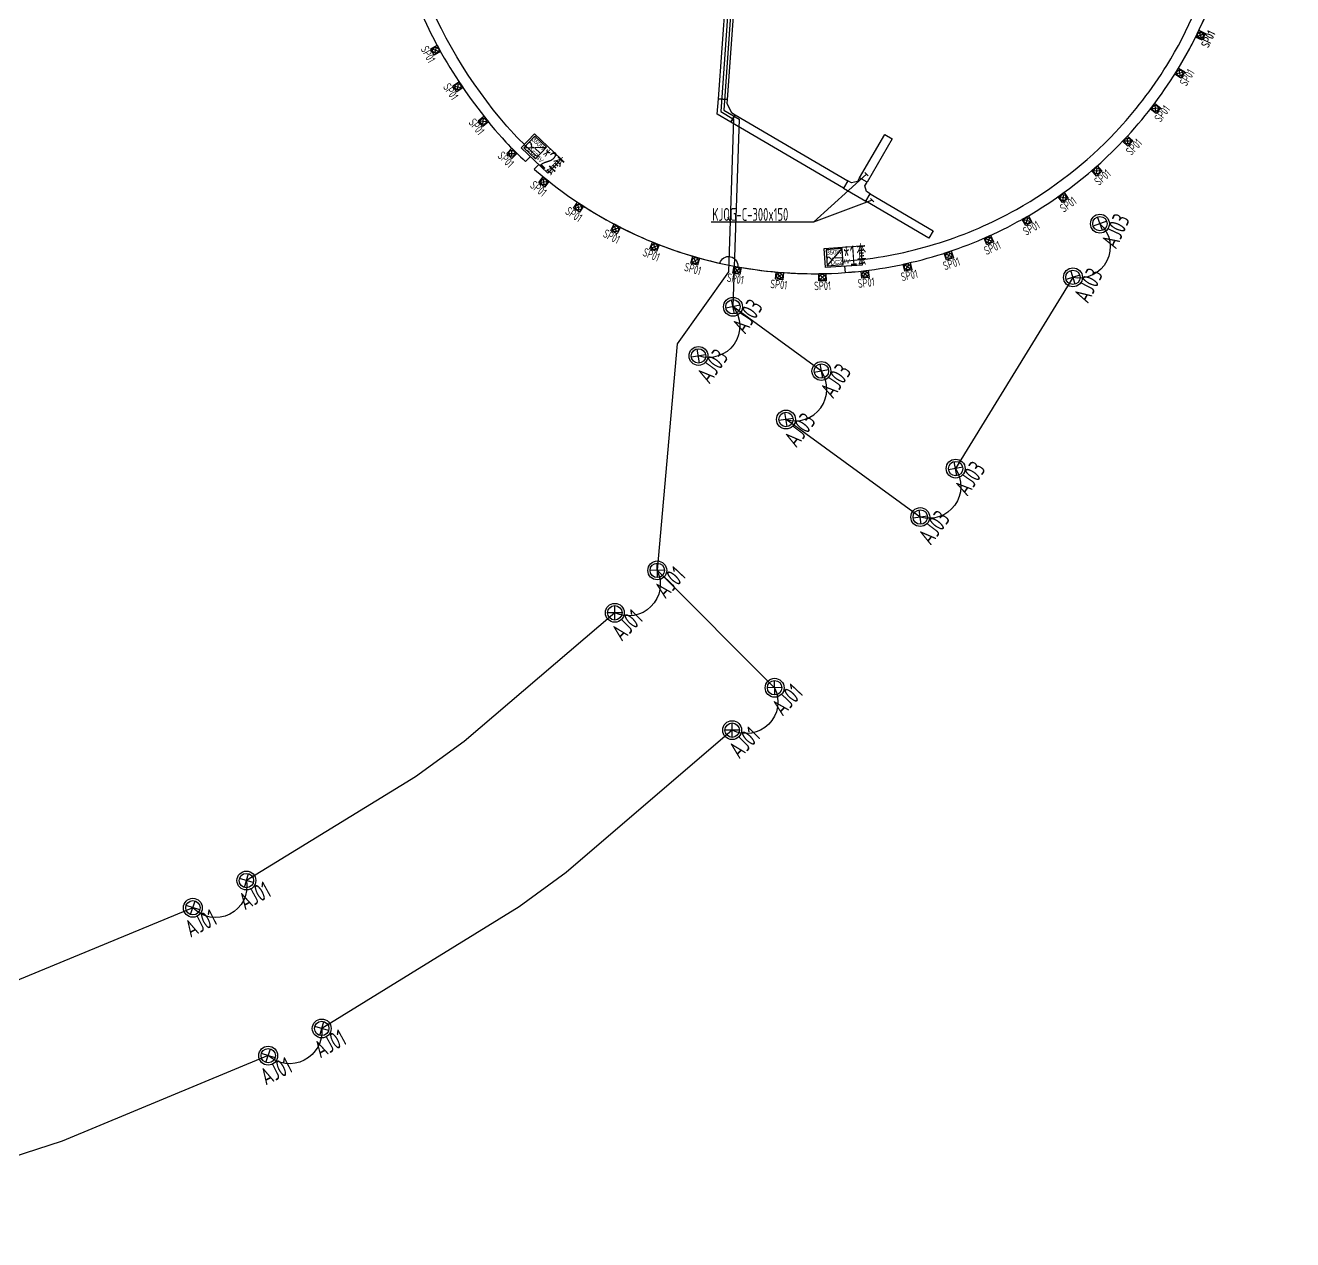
# Model space of a CAD drawing. Header units: inches. Extents: x -1808494 to 666893, y -46959 to 97113.
# Drawn here: x -1452910 to -1408620, y -38804 to 3627 of the extents above; entities that cross this region are included whole.
import ezdxf
from ezdxf.enums import TextEntityAlignment as Align

# ---------------------------------------------------------------- set-up
doc = ezdxf.new("R2010")
doc.units = ezdxf.units.IN
doc.header["$MEASUREMENT"] = 0
doc.linetypes.add('CONTINOUS', pattern=[0])
doc.layers.get('0').update_dxf_attribs({"color": 253})
for name, color, linetype in [('0-AJ01', 1, 'Continuous'), ('0-AJ02', 1, 'Continuous'), ('0-AJ03', 1, 'Continuous'), ('0-LIGHT-TXT', 90, 'Continuous'), ('0-SP01', 1, 'Continuous'), ('0-开关电源', 3, 'Continuous'), ('LT-220V', 5, 'Continuous'), ('LT-24V', 4, 'Continuous'), ('电-0.4kV-常规桥架', 6, 'CONTINOUS'), ('电-电力-线槽标注', 225, 'Continuous')]:
    doc.layers.add(name, color=color, linetype=linetype)
doc.styles.add('-宋体', font='xd-hzs.shx', dxfattribs={"width": 0.8, "bigfont": 'xd-hztxt.shx'})
doc.styles.add('GBZITI', font='gbenor.shx', dxfattribs={"height": 350, "bigfont": 'gbcbig.shx'})
doc.styles.add('SMDEI', font='smsim.shx', dxfattribs={"width": 0.75, "bigfont": 'smfs.shx'})
doc.styles.get("Standard").update_dxf_attribs({"font": 'arial.ttf'})

# ---------------------------------------------------------------- blocks, each defined once
blk = doc.blocks.new('AJ01')
at = {"layer": '0-AJ01'}
for p, q in [((-89, -89), (89, 89)), ((89, -89), (-89, 89))]:
    blk.add_line(p, q, dxfattribs=at)
for radius in [165, 126]:
    blk.add_circle((0, 0), radius, dxfattribs=at)
at = {"layer": '0-AJ01', "style": 'GBZITI', "width": 0.8}
blk.add_text('AJ01', height=300, dxfattribs=at).set_placement((0, -450, 0), align=Align.CENTER)
blk = doc.blocks.new('SP01')
at = {"layer": '0-SP01'}
for p, q in [((-75, -75), (75, 75)), ((75, -75), (-75, 75))]:
    blk.add_line(p, q, dxfattribs=at)
blk.add_lwpolyline([(-126, -126), (-126, 126), (126, 126), (126, -126)], close=True, dxfattribs=at)
blk.add_circle((0, 0), 106, dxfattribs=at)
at = {"layer": '0-SP01', "style": 'GBZITI', "width": 0.8}
blk.add_text('SP01', height=300, dxfattribs=at).set_placement((0, -450, 0), align=Align.CENTER)
blk = doc.blocks.new('LEDDR01')
at = {"layer": '0-开关电源'}
for p, q in [((-224, 0), (224, 448)), ((19, 205), (198, 205))]:
    blk.add_line(p, q, dxfattribs=at)
blk.add_lwpolyline([(-224, 0), (224, 0), (224, 448), (-224, 448)], close=True, dxfattribs=at)
for centre, start, end in [((-171, 187), 19.4712, 160.5288), ((-81, 219), 199.4712, 340.5288)]:
    blk.add_arc(centre, 47.5, start, end, dxfattribs=at)
at = {"color": 3}
for s, p in [('350W', (-219, 302)), ('DC24V', (-122, 21))]:
    blk.add_text(s, height=120, dxfattribs=at).set_placement(p)
blk = doc.blocks.new('A$C545a909c')
at = {"layer": '电-0.4kV-常规桥架', "color": 8}
for p, q in [((43533, -23432), (44210, -14297)), ((44509, -14319), (43832, -23454)), ((43493, -23974), (43533, -23432)), ((43832, -23454), (43533, -23432)), ((43533, -23432), (43832, -23454)), ((43832, -23454), (43821, -23604)), ((43821, -23604), (43984, -23914)), ((43984, -23914), (44114, -23990)), ((43962, -24249), (43493, -23974)), ((43962, -24249), (44114, -23990)), ((44114, -23990), (43962, -24249)), ((47903, -26557), (43962, -24249)), ((44114, -23990), (48054, -26298)), ((48465, -26191), (49347, -24685)), ((49347, -24685), (49606, -24836)), ((49606, -24836), (48724, -26343)), ((48054, -26298), (47903, -26557)), ((48054, -26298), (47903, -26557)), ((47903, -26557), (48679, -27012)), ((48184, -26374), (48054, -26298)), ((48389, -26320), (48184, -26374)), ((48465, -26191), (48389, -26320)), ((48724, -26343), (48465, -26191)), ((48724, -26343), (48465, -26191)), ((48648, -26472), (48724, -26343)), ((48702, -26677), (48648, -26472)), ((48679, -27012), (48831, -26753)), ((48679, -27012), (48831, -26753)), ((50883, -28303), (48679, -27012)), ((48831, -26753), (48702, -26677)), ((48831, -26753), (51035, -28044)), ((51035, -28044), (50883, -28303))]:
    blk.add_line(p, q, dxfattribs=at)
at = {"layer": '电-电力-线槽标注'}
for p, q in [((46851, -27748), (48710, -26070)), ((48769, -26128), (48651, -26011)), ((48908, -26972), (46851, -27748)), ((48967, -27031), (48849, -26913)), ((46851, -27748), (43278, -27748))]:
    blk.add_line(p, q, dxfattribs=at)
at = {"layer": '电-电力-线槽标注', "style": '-宋体', "width": 0.7}
blk.add_text('KJQG-C-300x150', height=450, dxfattribs=at).set_placement((43316, -27700))
blk = doc.blocks.new('AJ03')
at = {"layer": '0-AJ02', "color": 1}
for p, q in [((-89, -89), (89, 89)), ((89, -89), (-89, 89))]:
    blk.add_line(p, q, dxfattribs=at)
for radius in [165, 126]:
    blk.add_circle((0, 0), radius, dxfattribs=at)
at = {"layer": '0-AJ02', "style": 'GBZITI', "width": 0.8}
blk.add_text('AJ03', height=300, rotation=360, dxfattribs=at).set_placement((0, -450, 0), align=Align.CENTER)

msp = doc.modelspace()

# ---------------------------------------------------------------- linework, layer by layer
msp.add_lwpolyline([(-1433827, -2408, 0.05073), (-1431185, -3863, 0.127371), (-1423797, -4969, 0.050719), (-1420846, -4352, 0.050719), (-1418079, -3153, 0.07616), (-1414520, -378, 0.050719), (-1412683, 2013, 0.050637), (-1411366, 4720, 0.005107), (-1410990, 5899, 0.005107)], format="xyb")
at = {"layer": '0-LIGHT-TXT', "color": 7}
for points in [[(-1435115, -169), (-1434186, -1049), (-1434648, -1537), (-1435577, -656)], [(-1424991, -4166), (-1423714, -4080), (-1423669, -4751), (-1424946, -4837)]]:
    msp.add_lwpolyline(points, close=True, dxfattribs=at)
at = {"layer": 'LT-220V'}
for points in [[(-1424292, -4611, 0.00785), (-1423839, -4571, 0.050719), (-1420967, -3970, 0.050719), (-1418274, -2804, 0.07616), (-1414811, -104, 0.050719), (-1413023, 2223, 0.074103), (-1411316, 6200, 0.02373), (-1409913, 11737, 0.07306), (-1408876, 30196, 0.037198), (-1410420, 39519, 0.035764), (-1413192, 48173, 0.028057), (-1416215, 54633, 0.061788), (-1425276, 67404, 0.036352), (-1431986, 73750, 0.008544), (-1433692, 75096, 0.01122), (-1436001, 76774, 0.09566), (-1458068, 86500, 0.078005), (-1477746, 87854), (-1477519, 85433), (-1473199, 85614), (-1473135, 83411), (-1473918, 83228)], [(-1435010, -969, -0.019625), (-1435829, -178, -0.089484), (-1438989, 4873, 0.039383), (-1440699, 8240, 0.086379), (-1446136, 14428, 0.061539), (-1451865, 18028, -0.043352), (-1454408, 19471, -0.043623)], [(-1415356, -3303, -0.766033), (-1416307, -5180), (-1420403, -11862)], [(-1420403, -11862, -0.696139), (-1421635, -13558), (-1426326, -10146, 0.705244), (-1425090, -8452), (-1428182, -6195, -0.74647), (-1429386, -7924)], [(-1430829, -15418, -0.708582), (-1432312, -16900), (-1437578, -21398), (-1439279, -22634), (-1445185, -26256, -0.749643), (-1447055, -27206), (-1453455, -29857), (-1455453, -30506), (-1462191, -32127, -0.687111), (-1464265, -32452), (-1471179, -33005), (-1473279, -33005), (-1480179, -32455, -0.744203), (-1482250, -32124), (-1488992, -30505), (-1490984, -29858), (-1497388, -27208, -0.738609), (-1499256, -26254), (-1505167, -22631), (-1506863, -21398), (-1512129, -16900, -0.668407), (-1513615, -15414)], [(-1426727, -19519, -0.722683), (-1428209, -21001), (-1434012, -25973), (-1435652, -27174), (-1442552, -31424, -0.67824), (-1444422, -32375), (-1451620, -35360), (-1453378, -35936), (-1461286, -37854, -0.666283), (-1463356, -38182), (-1471397, -38800), (-1472638, -38804), (-1481084, -38182, -0.69283), (-1483158, -37853), (-1491375, -35838), (-1492377, -35510), (-1500022, -32373, -0.729441), (-1501890, -31422), (-1509151, -26915), (-1510224, -26128), (-1516232, -21001, -0.700255), (-1517717, -19517)]]:
    msp.add_lwpolyline(points, format="xyb", dxfattribs=at)
for points in [[(-1474009, 83269), (-1473842, 83641), (-1473878, 84877), (-1478048, 84375), (-1478061, 83617), (-1478056, 79227), (-1468911, 79197), (-1463832, 74635), (-1454431, 63702), (-1454325, 46691), (-1452084, 34030), (-1446164, 20406), (-1440196, 15215), (-1432285, 12149), (-1430000, 11623), (-1428651, 12195), (-1427904, 10612), (-1428602, 614), (-1428165, 352), (-1428342, -4981), (-1430134, -7502), (-1430825, -15414), (-1426724, -19519)], [(-1474101, 83310), (-1473943, 83661), (-1473975, 84765), (-1477949, 84287), (-1477961, 83616), (-1477957, 79327), (-1468872, 79297), (-1463761, 74706), (-1454331, 63739), (-1454225, 46700), (-1451988, 34059), (-1446082, 20466), (-1440144, 15302), (-1432256, 12244), (-1430009, 11728), (-1428601, 12325), (-1427803, 10631), (-1428498, 668), (-1427965, 349), (-1428182, -6195)]]:
    msp.add_lwpolyline(points, dxfattribs=at)
at = {"layer": 'LT-24V'}
for points in [[(-1448202, 15475, -0.020847), (-1446388, 14118, -0.086392), (-1441040, 8032, -0.039361), (-1439359, 4722, 0.089529), (-1436121, -451, 0.016329), (-1435426, -1132), (-1435260, -957)], [(-1424278, -4792), (-1424263, -5010, 0.00785), (-1423797, -4969, 0.050719), (-1420846, -4352, 0.050719), (-1418079, -3153, 0.07616), (-1414520, -378, 0.050719), (-1412683, 2013, 0.073976), (-1410931, 6090, 0.023697), (-1409521, 11657, 0.005766), (-1409242, 13106, 0.005766)], [(-1434970, -1232), (-1435127, -1398, 0.017296), (-1434327, -2047, 0.061112), (-1431185, -3863, 0.044958), (-1428640, -4684, 0.046726)], [(-1428640, -4684, -0.930734), (-1428014, -4811, 0.647961)], [(-1428008, -4812, 0.05451), (-1424777, -5039)]]:
    msp.add_lwpolyline(points, format="xyb", dxfattribs=at)

# ---------------------------------------------------------------- block references
msp.add_blockref('A$C545a909c', (-1472220, 24495))
at = {"layer": '0-AJ01', "xscale": 2, "yscale": 2, "zscale": 2}
for p, rotation in [((-1430825, -15418), 46.74515177274071), ((-1432310, -16900), 44.99999999999999), ((-1426724, -19519), 46.74515177274071), ((-1428209, -21001), 44.99999999999999), ((-1445185, -26256), 28.74515177273703), ((-1447055, -27207), 26.9999999999963), ((-1442552, -31424), 28.74515177273703), ((-1444422, -32375), 26.9999999999963)]:
    msp.add_blockref('AJ01', p, dxfattribs=dict(at, rotation=rotation))
at = {"layer": '0-AJ03'}
for p, xscale, yscale, zscale, rotation in [((-1415356, -3303), 2, 2, 2, 65.05136816997376), ((-1416298, -5178), 2, 2, 2, 62.48366744471011), ((-1428180, -6207), 2, 2, 2, 56.64001346646801), ((-1429386, -7924), 2, 2, 2, 54.07231274120438), ((-1425090, -8452), 1.999999999999999, 1.999999999999999, 1.999999999999999, 55.59731395792304), ((-1426327, -10146), 1.999999999999999, 1.999999999999999, 1.999999999999999, 53.02961323265943), ((-1420398, -11861), 1.999999999999999, 1.999999999999999, 1.999999999999999, 55.59731395792304), ((-1421635, -13555), 1.999999999999999, 1.999999999999999, 1.999999999999999, 53.02961323265943)]:
    msp.add_blockref('AJ03', p, dxfattribs=dict(at, xscale=xscale, yscale=yscale, zscale=zscale, rotation=rotation))
at = {"layer": '0-SP01'}
for p, rotation in [((-1411845, 3274), 64.03839017306582), ((-1411839, 3285), 64.09421149394854), ((-1438571, 2760), 298.8914743206199), ((-1412567, 1960), 58.31956185447825), ((-1437792, 1481), 303.8114404548217), ((-1413417, 725), 52.60073353559109), ((-1436905, 274), 308.7314065890235), ((-1414386, -419), 46.88190521651579), ((-1435908, -847), 315.3806521339869), ((-1415464, -1461), 41.16307689756166), ((-1434789, -1845), 321.0994804524505), ((-1416640, -2390), 35.44424857869831), ((-1433577, -2727), 326.8183087710598), ((-1417903, -3198), 29.72542025983504), ((-1432283, -3484), 332.5371370894584), ((-1430920, -4108), 338.2559653893804), ((-1419240, -3875), 24.00659194084946), ((-1429501, -4593), 343.9747937083555), ((-1420638, -4416), 18.28776362185927), ((-1428041, -4934), 349.6936220273315), ((-1422083, -4815), 12.56893530305829), ((-1426555, -5128), 355.4124503463069), ((-1425056, -5173), 1.131278665281843), ((-1423561, -5069), 6.850106984258205)]:
    msp.add_blockref('SP01', p, dxfattribs=dict(at, rotation=rotation))
at = {"layer": '0-开关电源', "color": 3}
for p, xscale, yscale, zscale, rotation in [((-1435287, -846), 1.249999999999999, 1.249999999999999, 1.249999999999999, 316.5333009025267), ((-1424610, -4752), 1.25, 1.25, 1.25, 3.846651997377019)]:
    msp.add_blockref('LEDDR01', p, dxfattribs=dict(at, xscale=xscale, yscale=yscale, zscale=zscale, rotation=rotation))

# ---------------------------------------------------------------- texts
at = {"layer": '0-LIGHT-TXT', "color": 7, "style": 'SMDEI', "width": 0.5}
for s, rotation, p in [('*2套', 316.5333, (-1435086, -1122)), ('*1套', 3.8467, (-1424271, -4791))]:
    msp.add_text(s, height=700, rotation=rotation, dxfattribs=at).set_placement(p)

doc.saveas('drawing.dxf')
